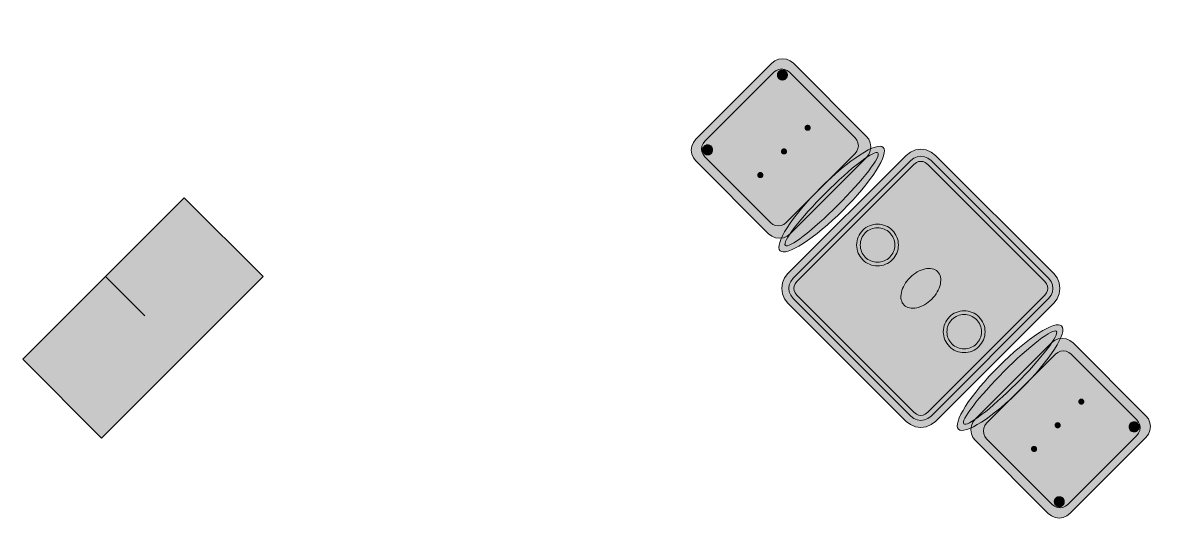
# Model space of a CAD drawing. Header units: metres. Extents: x 2172.2 to 2210.6, y 415.3 to 458.1.
# Drawn here: x 2193.11 to 2197.215, y 427.669 to 429.479 of the extents above; entities that cross this region are included whole.
import ezdxf

# ---------------------------------------------------------------- set-up
doc = ezdxf.new("R2010")
doc.units = ezdxf.units.M
for name, color, linetype, lineweight in [('NC_N1_CHAIRS', 7, 'CONTINUOUS', 13), ('NC_N1_COLUMNS', 8, 'CONTINUOUS', 25), ('NC_N1_TABLES', 7, 'CONTINUOUS', 13), ('NC_N1_WALLS', 7, 'CONTINUOUS', 25)]:
    doc.layers.add(name, color=color, linetype=linetype, lineweight=lineweight)

# ---------------------------------------------------------------- blocks, each defined once
blk = doc.blocks.new('NC_N1_ARCHITECTURE')
at = {"layer": 'NC_N1_COLUMNS', "true_color": 0xe6e9ea}
blk.add_hatch(color=256, dxfattribs=at).paths.add_polyline_path([(3.972293, -5.430871), (3.392468, -6.010695), (3.10966, -5.72782), (3.406613, -5.430871), (3.54805, -5.572274), (3.406645, -5.430836), (3.689453, -5.148031)])
at = {"layer": 'NC_N1_COLUMNS', "linetype": 'CONTINUOUS', "lineweight": -2}
blk.add_lwpolyline([(3.972293, -5.430871), (3.392468, -6.010695), (3.10966, -5.72782), (3.406613, -5.430871), (3.54805, -5.572274), (3.406645, -5.430836), (3.689453, -5.148031)], close=True, dxfattribs=at)
blk = doc.blocks.new('NC_N1_DINING_TWO_SQUARE')
at = {"true_color": 0xf6f5ef}
h = blk.add_hatch(color=256, dxfattribs=at)
h.dxf.hatch_style = 1
h.paths.add_polyline_path([(0.3, -0.375), (-0.3, -0.375), (-0.3194, -0.3724), (-0.3375, -0.365), (-0.353, -0.353), (-0.365, -0.3375), (-0.3724, -0.3194), (-0.375, -0.3), (-0.375, 0.3), (-0.3724, 0.3194), (-0.365, 0.3375), (-0.353, 0.353), (-0.3375, 0.365), (-0.3194, 0.3724), (-0.3, 0.375), (0.3, 0.375), (0.3194, 0.3724), (0.3375, 0.365), (0.353, 0.353), (0.365, 0.3375), (0.3724, 0.3194), (0.375, 0.3), (0.375, -0.3), (0.3724, -0.3194), (0.365, -0.3375), (0.353, -0.353), (0.3375, -0.365), (0.3194, -0.3724)])
at = {"color": 0, "linetype": 'CONTINUOUS', "lineweight": -2, "true_color": 0x2d3540}
blk.add_lwpolyline([(0.3, -0.375), (-0.3, -0.375), (-0.3194, -0.3724), (-0.3375, -0.365), (-0.353, -0.353), (-0.365, -0.3375), (-0.3724, -0.3194), (-0.375, -0.3), (-0.375, 0.3), (-0.3724, 0.3194), (-0.365, 0.3375), (-0.353, 0.353), (-0.3375, 0.365), (-0.3194, 0.3724), (-0.3, 0.375), (0.3, 0.375), (0.3194, 0.3724), (0.3375, 0.365), (0.353, 0.353), (0.365, 0.3375), (0.3724, 0.3194), (0.375, 0.3), (0.375, -0.3), (0.3724, -0.3194), (0.365, -0.3375), (0.353, -0.353), (0.3375, -0.365), (0.3194, -0.3724)], close=True, dxfattribs=at)
at = {"color": 0, "linetype": 'CONTINUOUS', "lineweight": -2, "true_color": 0xa38246}
for points in [[(0.2984, -0.35), (-0.2984, -0.35), (-0.3129, -0.3481), (-0.3249, -0.3431), (-0.3352, -0.3352), (-0.3431, -0.3249), (-0.3481, -0.3129), (-0.35, -0.2984), (-0.35, 0.2984), (-0.3481, 0.3129), (-0.3431, 0.3249), (-0.3352, 0.3352), (-0.3249, 0.3431), (-0.3129, 0.3481), (-0.2984, 0.35), (0.2984, 0.35), (0.3129, 0.3481), (0.3249, 0.3431), (0.3352, 0.3352), (0.3431, 0.3249), (0.3481, 0.3129), (0.35, 0.2984), (0.35, -0.2984), (0.3481, -0.3129), (0.3431, -0.3249), (0.3352, -0.3352), (0.3249, -0.3431), (0.3129, -0.3481)], [(0.2972, -0.332), (-0.2972, -0.332), (-0.3082, -0.3306), (-0.3158, -0.3274), (-0.3224, -0.3224), (-0.3274, -0.3158), (-0.3306, -0.3082), (-0.332, -0.2972), (-0.332, 0.2972), (-0.3306, 0.3082), (-0.3274, 0.3158), (-0.3224, 0.3224), (-0.3158, 0.3274), (-0.3082, 0.3306), (-0.2972, 0.332), (0.2972, 0.332), (0.3082, 0.3306), (0.3158, 0.3274), (0.3224, 0.3224), (0.3274, 0.3158), (0.3306, 0.3082), (0.332, 0.2972), (0.332, -0.2972), (0.3306, -0.3082), (0.3274, -0.3158), (0.3224, -0.3224), (0.3158, -0.3274), (0.3082, -0.3306)], [(0.062, 0.22), (0.0617, 0.2139), (0.0608, 0.2079), (0.0593, 0.202), (0.0573, 0.1963), (0.0547, 0.1908), (0.0516, 0.1856), (0.0479, 0.1807), (0.0438, 0.1762), (0.0393, 0.1721), (0.0344, 0.1684), (0.0292, 0.1653), (0.0237, 0.1627), (0.018, 0.1607), (0.0121, 0.1592), (0.0061, 0.1583), (0, 0.158), (-0.0061, 0.1583), (-0.0121, 0.1592), (-0.018, 0.1607), (-0.0237, 0.1627), (-0.0292, 0.1653), (-0.0344, 0.1684), (-0.0393, 0.1721), (-0.0438, 0.1762), (-0.0479, 0.1807), (-0.0516, 0.1856), (-0.0547, 0.1908), (-0.0573, 0.1963), (-0.0593, 0.202), (-0.0608, 0.2079), (-0.0617, 0.2139), (-0.062, 0.22), (-0.0617, 0.2261), (-0.0608, 0.2321), (-0.0593, 0.238), (-0.0573, 0.2437), (-0.0547, 0.2492), (-0.0516, 0.2544), (-0.0479, 0.2593), (-0.0438, 0.2638), (-0.0393, 0.2679), (-0.0344, 0.2716), (-0.0292, 0.2747), (-0.0237, 0.2773), (-0.018, 0.2793), (-0.0121, 0.2808), (-0.0061, 0.2817), (0, 0.282), (0.0061, 0.2817), (0.0121, 0.2808), (0.018, 0.2793), (0.0237, 0.2773), (0.0292, 0.2747), (0.0344, 0.2716), (0.0393, 0.2679), (0.0438, 0.2638), (0.0479, 0.2593), (0.0516, 0.2544), (0.0547, 0.2492), (0.0573, 0.2437), (0.0593, 0.238), (0.0608, 0.2321), (0.0617, 0.2261)], [(0.085, 0), (0.0846, 0.0054), (0.0834, 0.0107), (0.0813, 0.016), (0.0785, 0.021), (0.075, 0.0259), (0.0707, 0.0306), (0.0657, 0.0349), (0.0601, 0.0389), (0.0539, 0.0425), (0.0472, 0.0457), (0.0401, 0.0485), (0.0325, 0.0508), (0.0247, 0.0526), (0.0166, 0.0539), (0.0083, 0.0547), (0, 0.055), (-0.0083, 0.0547), (-0.0166, 0.0539), (-0.0247, 0.0526), (-0.0325, 0.0508), (-0.0401, 0.0485), (-0.0472, 0.0457), (-0.0539, 0.0425), (-0.0601, 0.0389), (-0.0657, 0.0349), (-0.0707, 0.0306), (-0.075, 0.0259), (-0.0785, 0.021), (-0.0813, 0.016), (-0.0834, 0.0107), (-0.0846, 0.0054), (-0.085, 0), (-0.0846, -0.0054), (-0.0834, -0.0107), (-0.0813, -0.016), (-0.0785, -0.021), (-0.075, -0.0259), (-0.0707, -0.0306), (-0.0657, -0.0349), (-0.0601, -0.0389), (-0.0539, -0.0425), (-0.0472, -0.0457), (-0.0401, -0.0485), (-0.0325, -0.0508), (-0.0247, -0.0526), (-0.0166, -0.0539), (-0.0083, -0.0547), (0, -0.055), (0.0083, -0.0547), (0.0166, -0.0539), (0.0247, -0.0526), (0.0325, -0.0508), (0.0401, -0.0485), (0.0472, -0.0457), (0.0539, -0.0425), (0.0601, -0.0389), (0.0657, -0.0349), (0.0707, -0.0306), (0.075, -0.0259), (0.0785, -0.021), (0.0813, -0.016), (0.0834, -0.0107), (0.0846, -0.0054)], [(0.062, -0.22), (0.0617, -0.2261), (0.0608, -0.2321), (0.0593, -0.238), (0.0573, -0.2437), (0.0547, -0.2492), (0.0516, -0.2544), (0.0479, -0.2593), (0.0438, -0.2638), (0.0393, -0.2679), (0.0344, -0.2716), (0.0292, -0.2747), (0.0237, -0.2773), (0.018, -0.2793), (0.0121, -0.2808), (0.0061, -0.2817), (0, -0.282), (-0.0061, -0.2817), (-0.0121, -0.2808), (-0.018, -0.2793), (-0.0237, -0.2773), (-0.0292, -0.2747), (-0.0344, -0.2716), (-0.0393, -0.2679), (-0.0438, -0.2638), (-0.0479, -0.2593), (-0.0516, -0.2544), (-0.0547, -0.2492), (-0.0573, -0.2437), (-0.0593, -0.238), (-0.0608, -0.2321), (-0.0617, -0.2261), (-0.062, -0.22), (-0.0617, -0.2139), (-0.0608, -0.2079), (-0.0593, -0.202), (-0.0573, -0.1963), (-0.0547, -0.1908), (-0.0516, -0.1856), (-0.0479, -0.1807), (-0.0438, -0.1762), (-0.0393, -0.1721), (-0.0344, -0.1684), (-0.0292, -0.1653), (-0.0237, -0.1627), (-0.018, -0.1607), (-0.0121, -0.1592), (-0.0061, -0.1583), (0, -0.158), (0.0061, -0.1583), (0.0121, -0.1592), (0.018, -0.1607), (0.0237, -0.1627), (0.0292, -0.1653), (0.0344, -0.1684), (0.0393, -0.1721), (0.0438, -0.1762), (0.0479, -0.1807), (0.0516, -0.1856), (0.0547, -0.1908), (0.0573, -0.1963), (0.0593, -0.202), (0.0608, -0.2079), (0.0617, -0.2139)]]:
    blk.add_lwpolyline(points, close=True, dxfattribs=at)
at = {"color": 0, "linetype": 'CONTINUOUS', "lineweight": -2, "true_color": 0x89939a}
for points in [[(0.075, 0.22), (0.0746, 0.2126), (0.0736, 0.2054), (0.0718, 0.1982), (0.0693, 0.1913), (0.0661, 0.1846), (0.0624, 0.1783), (0.058, 0.1724), (0.053, 0.167), (0.0476, 0.162), (0.0417, 0.1576), (0.0354, 0.1539), (0.0287, 0.1507), (0.0218, 0.1482), (0.0146, 0.1464), (0.0074, 0.1454), (0, 0.145), (-0.0074, 0.1454), (-0.0146, 0.1464), (-0.0218, 0.1482), (-0.0287, 0.1507), (-0.0354, 0.1539), (-0.0417, 0.1576), (-0.0476, 0.162), (-0.053, 0.167), (-0.058, 0.1724), (-0.0624, 0.1783), (-0.0661, 0.1846), (-0.0693, 0.1913), (-0.0718, 0.1982), (-0.0736, 0.2054), (-0.0746, 0.2126), (-0.075, 0.22), (-0.0746, 0.2274), (-0.0736, 0.2346), (-0.0718, 0.2418), (-0.0693, 0.2487), (-0.0661, 0.2554), (-0.0624, 0.2617), (-0.058, 0.2676), (-0.053, 0.273), (-0.0476, 0.278), (-0.0417, 0.2824), (-0.0354, 0.2861), (-0.0287, 0.2893), (-0.0218, 0.2918), (-0.0146, 0.2936), (-0.0074, 0.2946), (0, 0.295), (0.0074, 0.2946), (0.0146, 0.2936), (0.0218, 0.2918), (0.0287, 0.2893), (0.0354, 0.2861), (0.0417, 0.2824), (0.0476, 0.278), (0.053, 0.273), (0.058, 0.2676), (0.0624, 0.2617), (0.0661, 0.2554), (0.0693, 0.2487), (0.0718, 0.2418), (0.0736, 0.2346), (0.0746, 0.2274)], [(0.075, -0.22), (0.0746, -0.2274), (0.0736, -0.2346), (0.0718, -0.2418), (0.0693, -0.2487), (0.0661, -0.2554), (0.0624, -0.2617), (0.058, -0.2676), (0.053, -0.273), (0.0476, -0.278), (0.0417, -0.2824), (0.0354, -0.2861), (0.0287, -0.2893), (0.0218, -0.2918), (0.0146, -0.2936), (0.0074, -0.2946), (0, -0.295), (-0.0074, -0.2946), (-0.0146, -0.2936), (-0.0218, -0.2918), (-0.0287, -0.2893), (-0.0354, -0.2861), (-0.0417, -0.2824), (-0.0476, -0.278), (-0.053, -0.273), (-0.058, -0.2676), (-0.0624, -0.2617), (-0.0661, -0.2554), (-0.0693, -0.2487), (-0.0718, -0.2418), (-0.0736, -0.2346), (-0.0746, -0.2274), (-0.075, -0.22), (-0.0746, -0.2126), (-0.0736, -0.2054), (-0.0718, -0.1982), (-0.0693, -0.1913), (-0.0661, -0.1846), (-0.0624, -0.1783), (-0.058, -0.1724), (-0.053, -0.167), (-0.0476, -0.162), (-0.0417, -0.1576), (-0.0354, -0.1539), (-0.0287, -0.1507), (-0.0218, -0.1482), (-0.0146, -0.1464), (-0.0074, -0.1454), (0, -0.145), (0.0074, -0.1454), (0.0146, -0.1464), (0.0218, -0.1482), (0.0287, -0.1507), (0.0354, -0.1539), (0.0417, -0.1576), (0.0476, -0.162), (0.053, -0.167), (0.058, -0.1724), (0.0624, -0.1783), (0.0661, -0.1846), (0.0693, -0.1913), (0.0718, -0.1982), (0.0736, -0.2054), (0.0746, -0.2126)]]:
    blk.add_lwpolyline(points, close=True, dxfattribs=at)
blk = doc.blocks.new('NC_N1_CHAIR_OLIVE')
at = {"true_color": 0xf6f5ef}
h = blk.add_hatch(color=256, dxfattribs=at)
h.dxf.hatch_style = 1
h.paths.add_polyline_path([(0.262, 0.222), (0.2607, 0.2276), (0.257, 0.2331), (0.2507, 0.2385), (0.2421, 0.2438), (0.2311, 0.2489), (0.2178, 0.2537), (0.2025, 0.2582), (0.1853, 0.2623), (0.1662, 0.2661), (0.1456, 0.2694), (0.1235, 0.2723), (0.1003, 0.2747), (0.0761, 0.2765), (0.0511, 0.2779), (0.0257, 0.2787), (0, 0.279), (-0.0257, 0.2787), (-0.0511, 0.2779), (-0.0761, 0.2765), (-0.1003, 0.2747), (-0.1235, 0.2723), (-0.1456, 0.2694), (-0.1662, 0.2661), (-0.1853, 0.2623), (-0.2025, 0.2582), (-0.2178, 0.2537), (-0.2311, 0.2489), (-0.2421, 0.2438), (-0.2507, 0.2385), (-0.257, 0.2331), (-0.2607, 0.2276), (-0.262, 0.222), (-0.2607, 0.2164), (-0.257, 0.2109), (-0.2507, 0.2055), (-0.2421, 0.2002), (-0.2311, 0.1951), (-0.2178, 0.1903), (-0.2025, 0.1858), (-0.1853, 0.1817), (-0.1662, 0.1779), (-0.1456, 0.1746), (-0.1235, 0.1717), (-0.1003, 0.1693), (-0.0761, 0.1675), (-0.0511, 0.1661), (-0.0257, 0.1653), (0, 0.165), (0.0257, 0.1653), (0.0511, 0.1661), (0.0761, 0.1675), (0.1003, 0.1693), (0.1235, 0.1717), (0.1456, 0.1746), (0.1662, 0.1779), (0.1853, 0.1817), (0.2025, 0.1858), (0.2178, 0.1903), (0.2311, 0.1951), (0.2421, 0.2002), (0.2507, 0.2055), (0.257, 0.2109), (0.2607, 0.2164)])
at = {"true_color": 0x778fa0}
h = blk.add_hatch(color=256, dxfattribs=at)
h.dxf.hatch_style = 1
h.paths.add_polyline_path([(0.193, -0.275), (-0.193, -0.275), (-0.2072, -0.2731), (-0.2205, -0.2676), (-0.2319, -0.2589), (-0.2406, -0.2475), (-0.2461, -0.2342), (-0.248, -0.22), (-0.248, 0.15), (-0.2461, 0.1642), (-0.2406, 0.1775), (-0.2319, 0.1889), (-0.2205, 0.1976), (-0.2072, 0.2031), (-0.193, 0.205), (0.193, 0.205), (0.2072, 0.2031), (0.2205, 0.1976), (0.2319, 0.1889), (0.2406, 0.1775), (0.2461, 0.1642), (0.248, 0.15), (0.248, -0.22), (0.2461, -0.2342), (0.2406, -0.2475), (0.2319, -0.2589), (0.2205, -0.2676), (0.2072, -0.2731)])
at = {"true_color": 0xa38246}
h = blk.add_hatch(color=256, dxfattribs=at)
h.dxf.hatch_style = 1
h.paths.add_polyline_path([(-0.111, -0.02), (-0.111, -0.0209), (-0.1112, -0.0218), (-0.1114, -0.0226), (-0.1117, -0.0234), (-0.1121, -0.0242), (-0.1125, -0.025), (-0.113, -0.0257), (-0.1136, -0.0264), (-0.1143, -0.027), (-0.115, -0.0275), (-0.1158, -0.0279), (-0.1166, -0.0283), (-0.1174, -0.0286), (-0.1182, -0.0288), (-0.1191, -0.029), (-0.12, -0.029), (-0.1209, -0.029), (-0.1218, -0.0288), (-0.1226, -0.0286), (-0.1234, -0.0283), (-0.1242, -0.0279), (-0.125, -0.0275), (-0.1257, -0.027), (-0.1264, -0.0264), (-0.127, -0.0257), (-0.1275, -0.025), (-0.1279, -0.0242), (-0.1283, -0.0234), (-0.1286, -0.0226), (-0.1288, -0.0218), (-0.129, -0.0209), (-0.129, -0.02), (-0.129, -0.0191), (-0.1288, -0.0182), (-0.1286, -0.0174), (-0.1283, -0.0166), (-0.1279, -0.0158), (-0.1275, -0.015), (-0.127, -0.0143), (-0.1264, -0.0136), (-0.1257, -0.013), (-0.125, -0.0125), (-0.1242, -0.0121), (-0.1234, -0.0117), (-0.1226, -0.0114), (-0.1218, -0.0112), (-0.1209, -0.011), (-0.12, -0.011), (-0.1191, -0.011), (-0.1182, -0.0112), (-0.1174, -0.0114), (-0.1166, -0.0117), (-0.1158, -0.0121), (-0.115, -0.0125), (-0.1143, -0.013), (-0.1136, -0.0136), (-0.113, -0.0143), (-0.1125, -0.015), (-0.1121, -0.0158), (-0.1117, -0.0166), (-0.1114, -0.0174), (-0.1112, -0.0182), (-0.111, -0.0191)])
h = blk.add_hatch(color=256, dxfattribs=at)
h.dxf.hatch_style = 1
h.paths.add_polyline_path([(0.009, -0.02), (0.009, -0.0209), (0.0088, -0.0218), (0.0086, -0.0226), (0.0083, -0.0234), (0.0079, -0.0242), (0.0075, -0.025), (0.007, -0.0257), (0.0064, -0.0264), (0.0057, -0.027), (0.005, -0.0275), (0.0042, -0.0279), (0.0034, -0.0283), (0.0026, -0.0286), (0.0018, -0.0288), (0.0009, -0.029), (0, -0.029), (-0.0009, -0.029), (-0.0018, -0.0288), (-0.0026, -0.0286), (-0.0034, -0.0283), (-0.0042, -0.0279), (-0.005, -0.0275), (-0.0057, -0.027), (-0.0064, -0.0264), (-0.007, -0.0257), (-0.0075, -0.025), (-0.0079, -0.0242), (-0.0083, -0.0234), (-0.0086, -0.0226), (-0.0088, -0.0218), (-0.009, -0.0209), (-0.009, -0.02), (-0.009, -0.0191), (-0.0088, -0.0182), (-0.0086, -0.0174), (-0.0083, -0.0166), (-0.0079, -0.0158), (-0.0075, -0.015), (-0.007, -0.0143), (-0.0064, -0.0136), (-0.0057, -0.013), (-0.005, -0.0125), (-0.0042, -0.0121), (-0.0034, -0.0117), (-0.0026, -0.0114), (-0.0018, -0.0112), (-0.0009, -0.011), (0, -0.011), (0.0009, -0.011), (0.0018, -0.0112), (0.0026, -0.0114), (0.0034, -0.0117), (0.0042, -0.0121), (0.005, -0.0125), (0.0057, -0.013), (0.0064, -0.0136), (0.007, -0.0143), (0.0075, -0.015), (0.0079, -0.0158), (0.0083, -0.0166), (0.0086, -0.0174), (0.0088, -0.0182), (0.009, -0.0191)])
h = blk.add_hatch(color=256, dxfattribs=at)
h.dxf.hatch_style = 1
h.paths.add_polyline_path([(0.129, -0.02), (0.129, -0.0209), (0.1288, -0.0218), (0.1286, -0.0226), (0.1283, -0.0234), (0.1279, -0.0242), (0.1275, -0.025), (0.127, -0.0257), (0.1264, -0.0264), (0.1257, -0.027), (0.125, -0.0275), (0.1242, -0.0279), (0.1234, -0.0283), (0.1226, -0.0286), (0.1218, -0.0288), (0.1209, -0.029), (0.12, -0.029), (0.1191, -0.029), (0.1182, -0.0288), (0.1174, -0.0286), (0.1166, -0.0283), (0.1158, -0.0279), (0.115, -0.0275), (0.1143, -0.027), (0.1136, -0.0264), (0.113, -0.0257), (0.1125, -0.025), (0.1121, -0.0242), (0.1117, -0.0234), (0.1114, -0.0226), (0.1112, -0.0218), (0.111, -0.0209), (0.111, -0.02), (0.111, -0.0191), (0.1112, -0.0182), (0.1114, -0.0174), (0.1117, -0.0166), (0.1121, -0.0158), (0.1125, -0.015), (0.113, -0.0143), (0.1136, -0.0136), (0.1143, -0.013), (0.115, -0.0125), (0.1158, -0.0121), (0.1166, -0.0117), (0.1174, -0.0114), (0.1182, -0.0112), (0.1191, -0.011), (0.12, -0.011), (0.1209, -0.011), (0.1218, -0.0112), (0.1226, -0.0114), (0.1234, -0.0117), (0.1242, -0.0121), (0.125, -0.0125), (0.1257, -0.013), (0.1264, -0.0136), (0.127, -0.0143), (0.1275, -0.015), (0.1279, -0.0158), (0.1283, -0.0166), (0.1286, -0.0174), (0.1288, -0.0182), (0.129, -0.0191)])
h = blk.add_hatch(color=256, dxfattribs=at)
h.dxf.hatch_style = 1
h.paths.add_polyline_path([(-0.172, -0.218), (-0.1721, -0.2198), (-0.1723, -0.2215), (-0.1728, -0.2232), (-0.1734, -0.2249), (-0.1741, -0.2265), (-0.175, -0.228), (-0.1761, -0.2294), (-0.1773, -0.2307), (-0.1786, -0.2319), (-0.18, -0.233), (-0.1815, -0.2339), (-0.1831, -0.2346), (-0.1848, -0.2352), (-0.1865, -0.2357), (-0.1882, -0.2359), (-0.19, -0.236), (-0.1918, -0.2359), (-0.1935, -0.2357), (-0.1952, -0.2352), (-0.1969, -0.2346), (-0.1985, -0.2339), (-0.2, -0.233), (-0.2014, -0.2319), (-0.2027, -0.2307), (-0.2039, -0.2294), (-0.205, -0.228), (-0.2059, -0.2265), (-0.2066, -0.2249), (-0.2072, -0.2232), (-0.2077, -0.2215), (-0.2079, -0.2198), (-0.208, -0.218), (-0.2079, -0.2162), (-0.2077, -0.2145), (-0.2072, -0.2128), (-0.2066, -0.2111), (-0.2059, -0.2095), (-0.205, -0.208), (-0.2039, -0.2066), (-0.2027, -0.2053), (-0.2014, -0.2041), (-0.2, -0.203), (-0.1985, -0.2021), (-0.1969, -0.2014), (-0.1952, -0.2008), (-0.1935, -0.2003), (-0.1918, -0.2001), (-0.19, -0.2), (-0.1882, -0.2001), (-0.1865, -0.2003), (-0.1848, -0.2008), (-0.1831, -0.2014), (-0.1815, -0.2021), (-0.18, -0.203), (-0.1786, -0.2041), (-0.1773, -0.2053), (-0.1761, -0.2066), (-0.175, -0.208), (-0.1741, -0.2095), (-0.1734, -0.2111), (-0.1728, -0.2128), (-0.1723, -0.2145), (-0.1721, -0.2162)])
h = blk.add_hatch(color=256, dxfattribs=at)
h.dxf.hatch_style = 1
h.paths.add_polyline_path([(0.208, -0.218), (0.2079, -0.2198), (0.2077, -0.2215), (0.2072, -0.2232), (0.2066, -0.2249), (0.2059, -0.2265), (0.205, -0.228), (0.2039, -0.2294), (0.2027, -0.2307), (0.2014, -0.2319), (0.2, -0.233), (0.1985, -0.2339), (0.1969, -0.2346), (0.1952, -0.2352), (0.1935, -0.2357), (0.1918, -0.2359), (0.19, -0.236), (0.1882, -0.2359), (0.1865, -0.2357), (0.1848, -0.2352), (0.1831, -0.2346), (0.1815, -0.2339), (0.18, -0.233), (0.1786, -0.2319), (0.1773, -0.2307), (0.1761, -0.2294), (0.175, -0.228), (0.1741, -0.2265), (0.1734, -0.2249), (0.1728, -0.2232), (0.1723, -0.2215), (0.1721, -0.2198), (0.172, -0.218), (0.1721, -0.2162), (0.1723, -0.2145), (0.1728, -0.2128), (0.1734, -0.2111), (0.1741, -0.2095), (0.175, -0.208), (0.1761, -0.2066), (0.1773, -0.2053), (0.1786, -0.2041), (0.18, -0.203), (0.1815, -0.2021), (0.1831, -0.2014), (0.1848, -0.2008), (0.1865, -0.2003), (0.1882, -0.2001), (0.19, -0.2), (0.1918, -0.2001), (0.1935, -0.2003), (0.1952, -0.2008), (0.1969, -0.2014), (0.1985, -0.2021), (0.2, -0.203), (0.2014, -0.2041), (0.2027, -0.2053), (0.2039, -0.2066), (0.205, -0.208), (0.2059, -0.2095), (0.2066, -0.2111), (0.2072, -0.2128), (0.2077, -0.2145), (0.2079, -0.2162)])
at = {"color": 0, "linetype": 'CONTINUOUS', "lineweight": -2, "true_color": 0x2d3540}
for points in [[(0.262, 0.222), (0.2607, 0.2276), (0.257, 0.2331), (0.2507, 0.2385), (0.2421, 0.2438), (0.2311, 0.2489), (0.2178, 0.2537), (0.2025, 0.2582), (0.1853, 0.2623), (0.1662, 0.2661), (0.1456, 0.2694), (0.1235, 0.2723), (0.1003, 0.2747), (0.0761, 0.2765), (0.0511, 0.2779), (0.0257, 0.2787), (0, 0.279), (-0.0257, 0.2787), (-0.0511, 0.2779), (-0.0761, 0.2765), (-0.1003, 0.2747), (-0.1235, 0.2723), (-0.1456, 0.2694), (-0.1662, 0.2661), (-0.1853, 0.2623), (-0.2025, 0.2582), (-0.2178, 0.2537), (-0.2311, 0.2489), (-0.2421, 0.2438), (-0.2507, 0.2385), (-0.257, 0.2331), (-0.2607, 0.2276), (-0.262, 0.222), (-0.2607, 0.2164), (-0.257, 0.2109), (-0.2507, 0.2055), (-0.2421, 0.2002), (-0.2311, 0.1951), (-0.2178, 0.1903), (-0.2025, 0.1858), (-0.1853, 0.1817), (-0.1662, 0.1779), (-0.1456, 0.1746), (-0.1235, 0.1717), (-0.1003, 0.1693), (-0.0761, 0.1675), (-0.0511, 0.1661), (-0.0257, 0.1653), (0, 0.165), (0.0257, 0.1653), (0.0511, 0.1661), (0.0761, 0.1675), (0.1003, 0.1693), (0.1235, 0.1717), (0.1456, 0.1746), (0.1662, 0.1779), (0.1853, 0.1817), (0.2025, 0.1858), (0.2178, 0.1903), (0.2311, 0.1951), (0.2421, 0.2002), (0.2507, 0.2055), (0.257, 0.2109), (0.2607, 0.2164)], [(0.193, -0.275), (-0.193, -0.275), (-0.2072, -0.2731), (-0.2205, -0.2676), (-0.2319, -0.2589), (-0.2406, -0.2475), (-0.2461, -0.2342), (-0.248, -0.22), (-0.248, 0.15), (-0.2461, 0.1642), (-0.2406, 0.1775), (-0.2319, 0.1889), (-0.2205, 0.1976), (-0.2072, 0.2031), (-0.193, 0.205), (0.193, 0.205), (0.2072, 0.2031), (0.2205, 0.1976), (0.2319, 0.1889), (0.2406, 0.1775), (0.2461, 0.1642), (0.248, 0.15), (0.248, -0.22), (0.2461, -0.2342), (0.2406, -0.2475), (0.2319, -0.2589), (0.2205, -0.2676), (0.2072, -0.2731)]]:
    blk.add_lwpolyline(points, close=True, dxfattribs=at)
at = {"color": 0, "linetype": 'CONTINUOUS', "lineweight": -2, "true_color": 0xa38246}
for points in [[(0.235, 0.222), (0.2339, 0.225), (0.2305, 0.228), (0.2249, 0.231), (0.2171, 0.2339), (0.2073, 0.2366), (0.1954, 0.2392), (0.1817, 0.2417), (0.1662, 0.2439), (0.1491, 0.246), (0.1306, 0.2478), (0.1108, 0.2493), (0.0899, 0.2506), (0.0682, 0.2517), (0.0458, 0.2524), (0.023, 0.2529), (0, 0.253), (-0.023, 0.2529), (-0.0458, 0.2524), (-0.0682, 0.2517), (-0.0899, 0.2506), (-0.1108, 0.2493), (-0.1306, 0.2478), (-0.1491, 0.246), (-0.1662, 0.2439), (-0.1817, 0.2417), (-0.1954, 0.2392), (-0.2073, 0.2366), (-0.2171, 0.2339), (-0.2249, 0.231), (-0.2305, 0.228), (-0.2339, 0.225), (-0.235, 0.222), (-0.2339, 0.219), (-0.2305, 0.216), (-0.2249, 0.213), (-0.2171, 0.2101), (-0.2073, 0.2074), (-0.1954, 0.2048), (-0.1817, 0.2023), (-0.1662, 0.2001), (-0.1491, 0.198), (-0.1306, 0.1962), (-0.1108, 0.1947), (-0.0899, 0.1934), (-0.0682, 0.1923), (-0.0458, 0.1916), (-0.023, 0.1911), (0, 0.191), (0.023, 0.1911), (0.0458, 0.1916), (0.0682, 0.1923), (0.0899, 0.1934), (0.1108, 0.1947), (0.1306, 0.1962), (0.1491, 0.198), (0.1662, 0.2001), (0.1817, 0.2023), (0.1954, 0.2048), (0.2073, 0.2074), (0.2171, 0.2101), (0.2249, 0.213), (0.2305, 0.216), (0.2339, 0.219)], [(0.175, -0.247), (-0.175, -0.247), (-0.1854, -0.2456), (-0.195, -0.2416), (-0.2033, -0.2353), (-0.2096, -0.227), (-0.2136, -0.2174), (-0.215, -0.207), (-0.215, 0.126), (-0.2136, 0.1364), (-0.2096, 0.146), (-0.2033, 0.1543), (-0.195, 0.1606), (-0.1854, 0.1646), (-0.175, 0.166), (0.175, 0.166), (0.1854, 0.1646), (0.195, 0.1606), (0.2033, 0.1543), (0.2096, 0.146), (0.2136, 0.1364), (0.215, 0.126), (0.215, -0.207), (0.2136, -0.2174), (0.2096, -0.227), (0.2033, -0.2353), (0.195, -0.2416), (0.1854, -0.2456)]]:
    blk.add_lwpolyline(points, close=True, dxfattribs=at)
at = {"color": 0, "linetype": 'CONTINUOUS', "lineweight": -2}
for points in [[(-0.111, -0.02), (-0.111, -0.0209), (-0.1112, -0.0218), (-0.1114, -0.0226), (-0.1117, -0.0234), (-0.1121, -0.0242), (-0.1125, -0.025), (-0.113, -0.0257), (-0.1136, -0.0264), (-0.1143, -0.027), (-0.115, -0.0275), (-0.1158, -0.0279), (-0.1166, -0.0283), (-0.1174, -0.0286), (-0.1182, -0.0288), (-0.1191, -0.029), (-0.12, -0.029), (-0.1209, -0.029), (-0.1218, -0.0288), (-0.1226, -0.0286), (-0.1234, -0.0283), (-0.1242, -0.0279), (-0.125, -0.0275), (-0.1257, -0.027), (-0.1264, -0.0264), (-0.127, -0.0257), (-0.1275, -0.025), (-0.1279, -0.0242), (-0.1283, -0.0234), (-0.1286, -0.0226), (-0.1288, -0.0218), (-0.129, -0.0209), (-0.129, -0.02), (-0.129, -0.0191), (-0.1288, -0.0182), (-0.1286, -0.0174), (-0.1283, -0.0166), (-0.1279, -0.0158), (-0.1275, -0.015), (-0.127, -0.0143), (-0.1264, -0.0136), (-0.1257, -0.013), (-0.125, -0.0125), (-0.1242, -0.0121), (-0.1234, -0.0117), (-0.1226, -0.0114), (-0.1218, -0.0112), (-0.1209, -0.011), (-0.12, -0.011), (-0.1191, -0.011), (-0.1182, -0.0112), (-0.1174, -0.0114), (-0.1166, -0.0117), (-0.1158, -0.0121), (-0.115, -0.0125), (-0.1143, -0.013), (-0.1136, -0.0136), (-0.113, -0.0143), (-0.1125, -0.015), (-0.1121, -0.0158), (-0.1117, -0.0166), (-0.1114, -0.0174), (-0.1112, -0.0182), (-0.111, -0.0191)], [(0.009, -0.02), (0.009, -0.0209), (0.0088, -0.0218), (0.0086, -0.0226), (0.0083, -0.0234), (0.0079, -0.0242), (0.0075, -0.025), (0.007, -0.0257), (0.0064, -0.0264), (0.0057, -0.027), (0.005, -0.0275), (0.0042, -0.0279), (0.0034, -0.0283), (0.0026, -0.0286), (0.0018, -0.0288), (0.0009, -0.029), (0, -0.029), (-0.0009, -0.029), (-0.0018, -0.0288), (-0.0026, -0.0286), (-0.0034, -0.0283), (-0.0042, -0.0279), (-0.005, -0.0275), (-0.0057, -0.027), (-0.0064, -0.0264), (-0.007, -0.0257), (-0.0075, -0.025), (-0.0079, -0.0242), (-0.0083, -0.0234), (-0.0086, -0.0226), (-0.0088, -0.0218), (-0.009, -0.0209), (-0.009, -0.02), (-0.009, -0.0191), (-0.0088, -0.0182), (-0.0086, -0.0174), (-0.0083, -0.0166), (-0.0079, -0.0158), (-0.0075, -0.015), (-0.007, -0.0143), (-0.0064, -0.0136), (-0.0057, -0.013), (-0.005, -0.0125), (-0.0042, -0.0121), (-0.0034, -0.0117), (-0.0026, -0.0114), (-0.0018, -0.0112), (-0.0009, -0.011), (0, -0.011), (0.0009, -0.011), (0.0018, -0.0112), (0.0026, -0.0114), (0.0034, -0.0117), (0.0042, -0.0121), (0.005, -0.0125), (0.0057, -0.013), (0.0064, -0.0136), (0.007, -0.0143), (0.0075, -0.015), (0.0079, -0.0158), (0.0083, -0.0166), (0.0086, -0.0174), (0.0088, -0.0182), (0.009, -0.0191)], [(0.129, -0.02), (0.129, -0.0209), (0.1288, -0.0218), (0.1286, -0.0226), (0.1283, -0.0234), (0.1279, -0.0242), (0.1275, -0.025), (0.127, -0.0257), (0.1264, -0.0264), (0.1257, -0.027), (0.125, -0.0275), (0.1242, -0.0279), (0.1234, -0.0283), (0.1226, -0.0286), (0.1218, -0.0288), (0.1209, -0.029), (0.12, -0.029), (0.1191, -0.029), (0.1182, -0.0288), (0.1174, -0.0286), (0.1166, -0.0283), (0.1158, -0.0279), (0.115, -0.0275), (0.1143, -0.027), (0.1136, -0.0264), (0.113, -0.0257), (0.1125, -0.025), (0.1121, -0.0242), (0.1117, -0.0234), (0.1114, -0.0226), (0.1112, -0.0218), (0.111, -0.0209), (0.111, -0.02), (0.111, -0.0191), (0.1112, -0.0182), (0.1114, -0.0174), (0.1117, -0.0166), (0.1121, -0.0158), (0.1125, -0.015), (0.113, -0.0143), (0.1136, -0.0136), (0.1143, -0.013), (0.115, -0.0125), (0.1158, -0.0121), (0.1166, -0.0117), (0.1174, -0.0114), (0.1182, -0.0112), (0.1191, -0.011), (0.12, -0.011), (0.1209, -0.011), (0.1218, -0.0112), (0.1226, -0.0114), (0.1234, -0.0117), (0.1242, -0.0121), (0.125, -0.0125), (0.1257, -0.013), (0.1264, -0.0136), (0.127, -0.0143), (0.1275, -0.015), (0.1279, -0.0158), (0.1283, -0.0166), (0.1286, -0.0174), (0.1288, -0.0182), (0.129, -0.0191)], [(-0.172, -0.218), (-0.1721, -0.2198), (-0.1723, -0.2215), (-0.1728, -0.2232), (-0.1734, -0.2249), (-0.1741, -0.2265), (-0.175, -0.228), (-0.1761, -0.2294), (-0.1773, -0.2307), (-0.1786, -0.2319), (-0.18, -0.233), (-0.1815, -0.2339), (-0.1831, -0.2346), (-0.1848, -0.2352), (-0.1865, -0.2357), (-0.1882, -0.2359), (-0.19, -0.236), (-0.1918, -0.2359), (-0.1935, -0.2357), (-0.1952, -0.2352), (-0.1969, -0.2346), (-0.1985, -0.2339), (-0.2, -0.233), (-0.2014, -0.2319), (-0.2027, -0.2307), (-0.2039, -0.2294), (-0.205, -0.228), (-0.2059, -0.2265), (-0.2066, -0.2249), (-0.2072, -0.2232), (-0.2077, -0.2215), (-0.2079, -0.2198), (-0.208, -0.218), (-0.2079, -0.2162), (-0.2077, -0.2145), (-0.2072, -0.2128), (-0.2066, -0.2111), (-0.2059, -0.2095), (-0.205, -0.208), (-0.2039, -0.2066), (-0.2027, -0.2053), (-0.2014, -0.2041), (-0.2, -0.203), (-0.1985, -0.2021), (-0.1969, -0.2014), (-0.1952, -0.2008), (-0.1935, -0.2003), (-0.1918, -0.2001), (-0.19, -0.2), (-0.1882, -0.2001), (-0.1865, -0.2003), (-0.1848, -0.2008), (-0.1831, -0.2014), (-0.1815, -0.2021), (-0.18, -0.203), (-0.1786, -0.2041), (-0.1773, -0.2053), (-0.1761, -0.2066), (-0.175, -0.208), (-0.1741, -0.2095), (-0.1734, -0.2111), (-0.1728, -0.2128), (-0.1723, -0.2145), (-0.1721, -0.2162)], [(0.208, -0.218), (0.2079, -0.2198), (0.2077, -0.2215), (0.2072, -0.2232), (0.2066, -0.2249), (0.2059, -0.2265), (0.205, -0.228), (0.2039, -0.2294), (0.2027, -0.2307), (0.2014, -0.2319), (0.2, -0.233), (0.1985, -0.2339), (0.1969, -0.2346), (0.1952, -0.2352), (0.1935, -0.2357), (0.1918, -0.2359), (0.19, -0.236), (0.1882, -0.2359), (0.1865, -0.2357), (0.1848, -0.2352), (0.1831, -0.2346), (0.1815, -0.2339), (0.18, -0.233), (0.1786, -0.2319), (0.1773, -0.2307), (0.1761, -0.2294), (0.175, -0.228), (0.1741, -0.2265), (0.1734, -0.2249), (0.1728, -0.2232), (0.1723, -0.2215), (0.1721, -0.2198), (0.172, -0.218), (0.1721, -0.2162), (0.1723, -0.2145), (0.1728, -0.2128), (0.1734, -0.2111), (0.1741, -0.2095), (0.175, -0.208), (0.1761, -0.2066), (0.1773, -0.2053), (0.1786, -0.2041), (0.18, -0.203), (0.1815, -0.2021), (0.1831, -0.2014), (0.1848, -0.2008), (0.1865, -0.2003), (0.1882, -0.2001), (0.19, -0.2), (0.1918, -0.2001), (0.1935, -0.2003), (0.1952, -0.2008), (0.1969, -0.2014), (0.1985, -0.2021), (0.2, -0.203), (0.2014, -0.2041), (0.2027, -0.2053), (0.2039, -0.2066), (0.205, -0.208), (0.2059, -0.2095), (0.2066, -0.2111), (0.2072, -0.2128), (0.2077, -0.2145), (0.2079, -0.2162)]]:
    blk.add_lwpolyline(points, close=True, dxfattribs=at)

msp = doc.modelspace()

# ---------------------------------------------------------------- block references
at = {"layer": 'NC_N1_CHAIRS', "linetype": 'CONTINUOUS'}
for p, yscale, rotation in [((2195.8569, 429.0038), -1, 45), ((2196.8115, 428.0492), -1.0000000000000002, -135)]:
    msp.add_blockref('NC_N1_CHAIR_OLIVE', p, dxfattribs=dict(at, yscale=yscale, rotation=rotation))
at = {"layer": 'NC_N1_TABLES', "linetype": 'CONTINUOUS', "yscale": -1, "rotation": 45}
for p in [(2197.607, 429.7993), (2196.3342, 428.5265)]:
    msp.add_blockref('NC_N1_DINING_TWO_SQUARE', p, dxfattribs=at)
at = {"layer": 'NC_N1_WALLS'}
msp.add_blockref('NC_N1_ARCHITECTURE', (2190, 434), dxfattribs=at)

doc.saveas('drawing.dxf')
